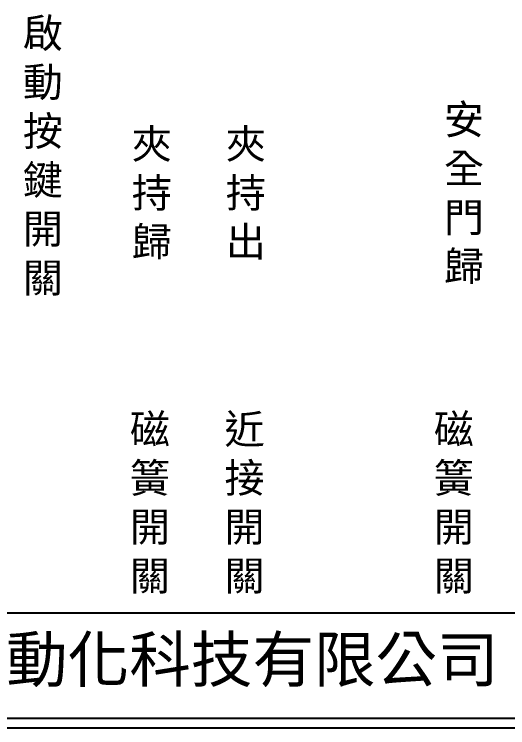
# Model space of a CAD drawing. Extents: x 325 to 612, y 3 to 207.
# Drawn here: x 389.6 to 455.2, y 3 to 97.8 of the extents above; entities that cross this region are included whole.
import ezdxf

# ---------------------------------------------------------------- set-up
doc = ezdxf.new("R2010")
doc.units = 0
doc.layers.add('圖框層', color=7, linetype='CONTINUOUS')
doc.layers.add('標尺寸層', color=3, linetype='CONTINUOUS')
doc.styles.add('CNS', font='romanc.shx', dxfattribs={"bigfont": 'chineset.shx'})
doc.styles.add('STSL', font='KAIU.TTF')

msp = doc.modelspace()

# ---------------------------------------------------------------- linework, layer by layer
at = {"layer": '圖框層', "color": 7}
for p, q in [((326.569, 18.25), (611.07, 18.25)), ((326.569, 4.25), (611.07, 4.25)), ((325.319, 3), (612.319, 3))]:
    msp.add_line(p, q, dxfattribs=at)

# ---------------------------------------------------------------- texts
at = {"layer": '圖框層', "color": 4, "style": 'STSL'}
msp.add_text('泓陞自動化科技有限公司', height=6, dxfattribs=at).set_placement((363.923, 9.076))
at = {"layer": '標尺寸層', "color": 7, "char_height": 3.9, "width": 4.96081, "style": 'CNS'}
for s, insert, attachment_point in [('{\\fDFKai-SB|b0|i0|c136|p65;啟動按鍵開關}', (390.696, 97.234), 1), ('{\\fDFKai-SB|b0|i0|c136|p65;安全門歸}', (449.34, 73.868), 5), ('{\\fDFKai-SB|b0|i0|c136|p65;夾持歸}', (407.832, 73.868), 5), ('{\\fDFKai-SB|b0|i0|c136|p65;夾持出}', (420.335, 73.868), 5), ('{\\fDFKai-SB|b0|i0|c136|p65;磁簧開關}', (407.586, 32.72), 5), ('{\\fDFKai-SB|b0|i0|c136|p65;近接開關}', (420.161, 32.72), 5), ('{\\fDFKai-SB|b0|i0|c136|p65;磁簧開關}', (447.993, 32.72), 5)]:
    msp.add_mtext(s, dxfattribs=dict(at, insert=insert, attachment_point=attachment_point))

doc.saveas('drawing.dxf')
